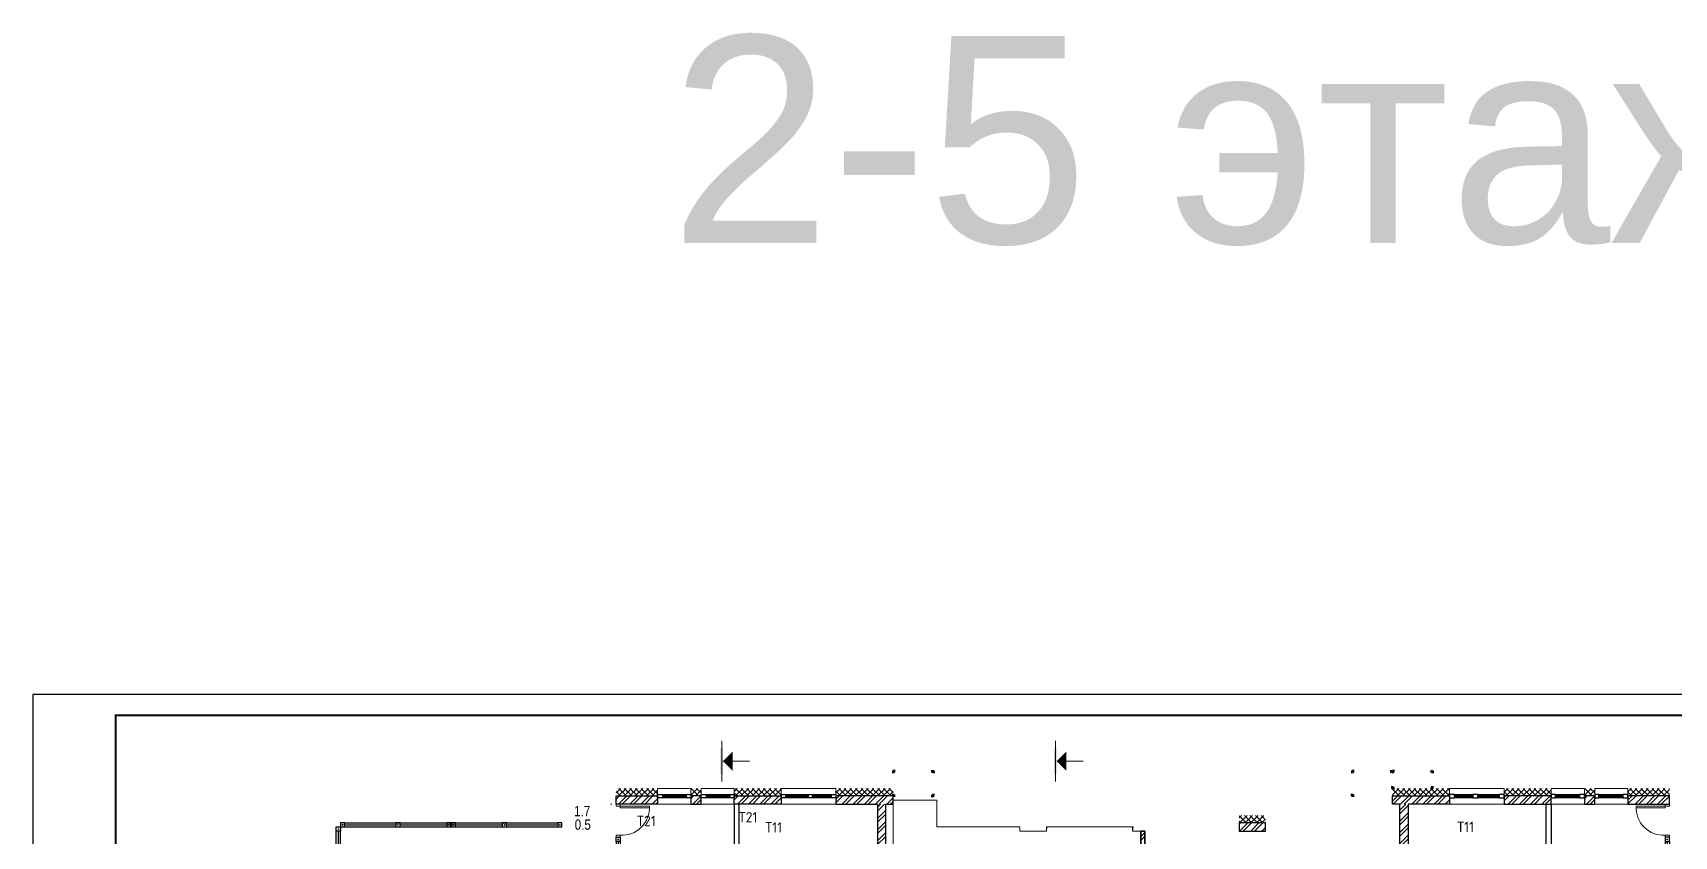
# Model space of a CAD drawing. Header units: millimetres. Extents: x -7566 to 51834, y -19356 to 38606.
# Drawn here: x -7566 to 32018, y 19227 to 38606 of the extents above; entities that cross this region are included whole.
import ezdxf

# ---------------------------------------------------------------- set-up
doc = ezdxf.new("R2010")
doc.units = ezdxf.units.MM
for name, color, linetype, lineweight in [('++++обратка', 5, 'Continuous', 30), ('++ОВ Надписи', 7, 'Continuous', 20), ('000-ANNOTATION', 142, 'Continuous', 9), ('_floor', 7, 'Continuous', 15), ('окна', 150, 'Continuous', 20), ('РП-АР_Площадь', 3, 'Continuous', 30), ('стена', 7, 'Continuous', 53), ('СТЕНЫ', 250, 'Continuous', 35), ('текст', 224, 'Continuous', 25), ('штрих', 252, 'Continuous', 9)]:
    doc.layers.add(name, color=color, linetype=linetype, lineweight=lineweight)
doc.layers.get('++++обратка').off()
doc.styles.add('arial', font='arial.ttf')
doc.styles.add('GOST Common_I', font='', dxfattribs={"height": 200})
doc.styles.add('GOST-2.304_Type-B', font='arial.ttf')
doc.styles.get('GOST Common_I').set_extended_font_data('GOST Common')
pattern_1 = [(45, (-1439001.53, 662289.25), (-67.351921, 67.351921), []), (135, (-1439001.53, 662289.25), (-67.351921, -67.351921), [])]
pattern_2 = [(45, (-1168187.17, 40439.9), (-134.70384, 134.70384), []), (45, (-1168097.37, 40439.9), (-134.70384, 134.70384), [])]
pattern_3 = [(45, (-2817606.97, 1191562.8), (-134.703842, 134.703842), []), (45, (-2817517.17, 1191562.8), (-134.703842, 134.703842), [])]
pattern_4 = [(45, (-1440555.53, 662290.04), (-67.351921, 67.351921), []), (135, (-1440555.53, 662290.04), (-67.351921, -67.351921), [])]
pattern_5 = [(45, (-2079302.39, 508865.32), (-134.703842, 134.703842), []), (45, (-2079212.59, 508865.32), (-134.703842, 134.703842), [])]
pattern_6 = [(45, (-1440606.53, 662290.04), (-67.351921, 67.351921), []), (135, (-1440606.53, 662290.04), (-67.351921, -67.351921), [])]
pattern_7 = [(45, (-1168187.17, 40439.89), (-67.351921, 67.351921), []), (135, (-1168187.17, 40439.89), (-67.351921, -67.351921), [])]

# ---------------------------------------------------------------- blocks, each defined once
blk = doc.blocks.new('рараврв')
at = {"color": 150, "lineweight": 30, "ltscale": 20}
blk.add_line((434909, 547621), (434909, 548442), dxfattribs=at)
for points in [[(434809, 547521), (434809, 548542)], [(434859, 547621), (434859, 548442)]]:
    blk.add_lwpolyline(points, dxfattribs=at)
at = {"color": 184, "lineweight": 30, "ltscale": 20}
for points in [[(434809, 548442), (434809, 548542), (434909, 548542), (434909, 548442), (434809, 548442)], [(434809, 547521), (434809, 547621), (434909, 547621), (434909, 547521), (434809, 547521)], [(434809, 547521), (434809, 547621), (434909, 547621), (434909, 547521), (434809, 547521)]]:
    blk.add_lwpolyline(points, dxfattribs=at)
at = {"color": 1, "lineweight": 30}
for p in [(434859, 548492), (434859, 547571)]:
    blk.add_point(p, dxfattribs=at)
blk = doc.blocks.new('правпвпы')
at = {"color": 150, "lineweight": 30, "ltscale": 20}
for p, q in [((435009, 548642), (437584, 548642)), ((436347, 548592), (437584, 548592))]:
    blk.add_line(p, q, dxfattribs=at)
at = {"color": 184, "lineweight": 30, "ltscale": 20}
for points in [[(435009, 548642), (434909, 548642), (434909, 548542), (435009, 548542), (435009, 548642)], [(436347, 548642), (436247, 548642), (436247, 548542), (436347, 548542), (436347, 548642)], [(437684, 548642), (437584, 548642), (437584, 548542), (437684, 548542), (437684, 548642)]]:
    blk.add_lwpolyline(points, dxfattribs=at)
at = {"color": 150, "lineweight": 30, "ltscale": 20}
for points in [[(435009, 548642), (437584, 548642)], [(435009, 548592), (436247, 548592)], [(435009, 548542), (437584, 548542)]]:
    blk.add_lwpolyline(points, dxfattribs=at)
at = {"color": 1, "lineweight": 30}
for p in [(434959, 548592), (436297, 548592), (437634, 548592)]:
    blk.add_point(p, dxfattribs=at)
blk = doc.blocks.new('D_800')
at = {"color": 251, "true_color": 0x4f5a69}
for p, q in [((90, 800), (50, 800)), ((50, 800), (50, 100)), ((90, 100), (90, 800)), ((0, 0), (0, 100)), ((0, 100), (50, 100)), ((50, 0), (0, 0)), ((50, 100), (90, 100)), ((50, 100), (50, 0)), ((800, 100), (750, 100)), ((750, 100), (750, 0)), ((750, 0), (800, 0)), ((800, 0), (800, 100))]:
    blk.add_line(p, q, dxfattribs=at)
blk.add_arc((88, 138), 663, 356.7488, 93.2512, dxfattribs=at)
blk = doc.blocks.new('ппу')
at = {"color": 184, "lineweight": 30, "ltscale": 20}
for points in [[(441409, 548292), (441409, 548192), (441309, 548192), (441309, 548292), (441409, 548292)], [(441409, 547472), (441409, 547572), (441309, 547572), (441309, 547472), (441409, 547472)]]:
    blk.add_lwpolyline(points, dxfattribs=at)
at = {"color": 170, "lineweight": 30, "ltscale": 20}
for points in [[(441309, 548192), (441309, 547572)], [(441359, 548192), (441359, 547572)], [(441409, 548192), (441409, 547572)]]:
    blk.add_lwpolyline(points, dxfattribs=at)
at = {"color": 1, "lineweight": 30}
for p in [(441359, 548243), (441359, 547521)]:
    blk.add_point(p, dxfattribs=at)
at = {"layer": 'окна', "color": 16, "lineweight": 9, "ltscale": 110, "rotation": 270}
blk.add_blockref('D_800', (441309, 549092), dxfattribs=at)
blk.add_blockref('D_800', (441309, 549092), dxfattribs=at)
blk = doc.blocks.new('паравв')
at = {"layer": 'окна', "color": 252, "lineweight": 9}
for p, q in [((444202, 550080), (443502, 550080)), ((444202, 550000), (443502, 550000))]:
    blk.add_line(p, q, dxfattribs=at)
at = {"layer": 'окна', "lineweight": 40}
for p, q in [((444202, 550050), (443622, 550050)), ((444202, 550030), (443622, 550030))]:
    blk.add_line(p, q, dxfattribs=at)
at = {"layer": 'окна', "color": 252, "lineweight": 30}
for p, q in [((444202, 550080), (444302, 550080)), ((444202, 550000), (444202, 550080)), ((444302, 550000), (444202, 550000)), ((444302, 550080), (444302, 550000))]:
    blk.add_line(p, q, dxfattribs=at)
blk.add_lwpolyline([(443502, 550080), (443622, 550080), (443622, 550000), (443502, 550000)], close=True, dxfattribs=at)
at = {"layer": 'СТЕНЫ', "lineweight": 9, "ltscale": 20}
blk.add_line((444302, 550220), (444302, 549849), dxfattribs=at)
blk.add_lwpolyline([(443502, 549850), (444302, 549850), (444302, 550230), (443502, 550230)], close=True, dxfattribs=at)
blk = doc.blocks.new('пквркуру')
at = {"layer": 'окна', "color": 252, "lineweight": 30}
for points in [[(445540, 550024), (445660, 550024), (445660, 549944), (445540, 549944)], [(446179, 550024), (446299, 550024), (446299, 549944), (446179, 549944)], [(446740, 550024), (446860, 550024), (446860, 549944), (446740, 549944)]]:
    blk.add_lwpolyline(points, close=True, dxfattribs=at)
at = {"layer": 'окна', "color": 252, "lineweight": 9}
for points in [[(445660, 550024), (446179, 550024), (446179, 549944), (445660, 549944)], [(446299, 550024), (446740, 550024), (446740, 549944), (446299, 549944)]]:
    blk.add_lwpolyline(points, close=True, dxfattribs=at)
at = {"layer": 'окна', "lineweight": 40}
for points in [[(446179, 549974), (445660, 549974), (445660, 549994), (446179, 549994)], [(446740, 549974), (446299, 549974), (446299, 549994), (446740, 549994)]]:
    blk.add_lwpolyline(points, close=True, dxfattribs=at)
at = {"layer": 'СТЕНЫ', "lineweight": 9, "ltscale": 20}
blk.add_lwpolyline([(445540, 549794), (446860, 549794), (446860, 550174), (445540, 550174)], close=True, dxfattribs=at)
blk = doc.blocks.new('89898989')
at = {"layer": 'стена', "lineweight": 9, "true_color": 0x939598}
h = blk.add_hatch(dxfattribs=at)
h.set_pattern_fill('ANSI32', color=252, scale=20)
h.set_pattern_definition(pattern_5)
edge = h.paths.add_edge_path()
edge.add_line((-725628.7, 589732.2), (-725628.7, 589532.2))
edge.add_line((-725628.7, 589532.2), (-726884.6, 589532.2))
edge.add_line((-726628.8, 589532.2), (-726628.8, 589732.2))
edge.add_line((-726628.8, 589732.2), (-725628.7, 589732.2))
h = blk.add_hatch(dxfattribs=at)
h.set_pattern_fill('ANSI32', color=252, scale=20)
h.set_pattern_definition(pattern_2)
h.paths.add_polyline_path([(-724828.8, 589531.8), (-724578.8, 589531.8), (-724578.8, 589731.8), (-724828.8, 589731.8)])
h = blk.add_hatch(dxfattribs=at)
h.set_pattern_fill('ANSI32', color=252, scale=20)
h.set_pattern_definition(pattern_2)
h.paths.add_polyline_path([(-722647.4, 589531.4), (-723778.8, 589531.8), (-723778.8, 589731.8), (-722647.4, 589731.4)])
h = blk.add_hatch(dxfattribs=at)
h.set_pattern_fill('ANSI32', color=252, scale=20)
h.set_pattern_definition(pattern_5)
h.paths.add_polyline_path([(-719948.4, 589532.2), (-719948.4, 589732.2), (-721327.5, 589732.2), (-721327.5, 589532.2)])
h = blk.add_hatch(dxfattribs=at)
h.set_pattern_fill('ANSI32', color=252, scale=20)
h.set_pattern_definition(pattern_3)
h.paths.add_polyline_path([(-720328.4, 587781.4), (-720128.4, 587781.4), (-720128.3, 589531.8), (-720328.3, 589531.8)])
h = blk.add_hatch(dxfattribs=at)
h.set_pattern_fill('ANSI32', color=252, scale=20)
h.set_pattern_definition(pattern_5)
h.paths.add_polyline_path([(-707908.3, 589532.2), (-707908.3, 589732.2), (-706529.4, 589732.2), (-706529.4, 589532.2)])
h = blk.add_hatch(dxfattribs=at)
h.set_pattern_fill('ANSI32', color=252, scale=20)
h.set_pattern_definition(pattern_3)
h.paths.add_polyline_path([(-707528.4, 587781.4), (-707728.4, 587781.4), (-707728.4, 589531.8), (-707528.4, 589531.8)])
h = blk.add_hatch(dxfattribs=at)
h.set_pattern_fill('ANSI32', color=252, scale=20)
h.set_pattern_definition(pattern_2)
h.paths.add_polyline_path([(-705209.4, 589531.4), (-704077.9, 589531.8), (-704077.9, 589731.8), (-705209.4, 589731.4)])
h = blk.add_hatch(dxfattribs=at)
h.set_pattern_fill('ANSI32', color=252, scale=20)
h.set_pattern_definition(pattern_2)
h.paths.add_polyline_path([(-703277.9, 589531.4), (-703028, 589531.4), (-703028, 589731.8), (-703277.9, 589731.8)])
h = blk.add_hatch(dxfattribs=at)
h.set_pattern_fill('ANSI32', color=252, scale=20)
h.set_pattern_definition(pattern_5)
edge = h.paths.add_edge_path()
edge.add_line((-702228, 589732.2), (-702228, 589532.2))
edge.add_line((-702228, 589532.2), (-700972.1, 589532.2))
edge.add_line((-701228, 589532.2), (-701228, 589732.2))
edge.add_line((-701228, 589732.2), (-702228, 589732.2))
h = blk.add_hatch(dxfattribs=at)
h.set_pattern_fill('ANSI32', color=252, scale=20)
h.set_pattern_definition(pattern_5)
h.paths.add_polyline_path([(-710965.5, 588881.3), (-710965.5, 589081.3), (-711605.5, 589081.3), (-711605.5, 588881.3)])
h = blk.add_hatch(dxfattribs=at)
h.set_pattern_fill('ANSI32', color=252, scale=20)
h.set_pattern_definition([(45, (-2769057.12, 1176482.54), (-134.703842, 134.703842), []), (45, (-2768967.32, 1176482.54), (-134.703842, 134.703842), [])])
edge = h.paths.add_edge_path()
edge.add_line((-713878.4, 587731.4), (-713878.2, 588881.3))
edge.add_line((-713878.2, 588881.3), (-713978.2, 588881.3))
edge.add_line((-713978.2, 588881.3), (-713978.4, 587831.4))
edge.add_line((-713978.4, 587831.4), (-713878.3, 587831.4))
at = {"layer": 'штрих', "lineweight": 5, "ltscale": 20, "true_color": 0x939598}
h = blk.add_hatch(dxfattribs=at)
h.set_pattern_fill('ANSI37', color=252, scale=30)
h.set_pattern_definition(pattern_6)
h.paths.add_polyline_path([(-725628.7, 589912.2), (-726628.8, 589912.2), (-726628.8, 589732.2), (-725628.7, 589732.2)])
h = blk.add_hatch(dxfattribs=at)
h.set_pattern_fill('ANSI37', color=252, scale=30)
h.set_pattern_definition(pattern_7)
h.paths.add_polyline_path([(-724578.8, 589731.8), (-724828.8, 589731.8), (-724828.8, 589911.7), (-724578.8, 589911.7)])
h = blk.add_hatch(dxfattribs=at)
h.set_pattern_fill('ANSI37', color=252, scale=30)
h.set_pattern_definition(pattern_1)
edge = h.paths.add_edge_path()
edge.add_line((-722647.4, 589731.4), (-722647.4, 589911.4))
edge.add_line((-722647.4, 589911.4), (-723778.8, 589911.4))
edge.add_line((-723778.8, 589911.4), (-723778.8, 589731.4))
edge.add_line((-723778.8, 589731.4), (-722647.5, 589731.4))
h = blk.add_hatch(dxfattribs=at)
h.set_pattern_fill('ANSI37', color=252, scale=30)
h.set_pattern_definition(pattern_4)
edge = h.paths.add_edge_path()
edge.add_line((-719948.4, 589732.2), (-721327.4, 589732.2))
edge.add_line((-721327.4, 589732.2), (-721327.4, 589912.2))
edge.add_line((-721327.4, 589912.2), (-719948.4, 589912.2))
edge.add_line((-719948.4, 589912.2), (-719948.4, 589732.2))
h = blk.add_hatch(dxfattribs=at)
h.set_pattern_fill('ANSI37', color=252, scale=30)
h.set_pattern_definition(pattern_4)
h.paths.add_polyline_path([(-707908.3, 589732.2), (-706529.4, 589732.2), (-706529.4, 589912.2), (-707908.3, 589912.2)])
h = blk.add_hatch(dxfattribs=at)
h.set_pattern_fill('ANSI37', color=252, scale=30)
h.set_pattern_definition(pattern_1)
edge = h.paths.add_edge_path()
edge.add_line((-705209.4, 589731.4), (-705209.4, 589911.4))
edge.add_line((-704908.7, 589911.4), (-703971.7, 589911.4))
edge.add_line((-704077.9, 589911.4), (-704077.9, 589731.4))
edge.add_line((-704077.9, 589731.4), (-705209.4, 589731.4))
h = blk.add_hatch(dxfattribs=at)
h.set_pattern_fill('ANSI37', color=252, scale=30)
h.set_pattern_definition(pattern_7)
h.paths.add_polyline_path([(-703277.9, 589911.7), (-703028, 589911.7), (-703028, 589731.8), (-703277.9, 589731.8)])
h = blk.add_hatch(dxfattribs=at)
h.set_pattern_fill('ANSI37', color=252, scale=30)
h.set_pattern_definition(pattern_6)
h.paths.add_polyline_path([(-702228, 589912.2), (-701228, 589912.2), (-701228, 589732.2), (-702228, 589732.2)])
h = blk.add_hatch(dxfattribs=at)
h.set_pattern_fill('ANSI37', color=252, scale=30)
h.set_pattern_definition([(45, (-1162901.37, 40439.89), (-67.351921, 67.351921), []), (135, (-1162901.37, 40439.89), (-67.351921, -67.351921), [])])
h.paths.add_polyline_path([(-711605.5, 589261.3), (-710965.5, 589261.3), (-710965.5, 589081.3), (-711605.5, 589081.3)])
at = {"layer": '000-ANNOTATION', "color": 252, "ltscale": 50, "true_color": 0x939598}
for p, q in [((-724081.9, 591056.7), (-724081.9, 590079.9)), ((-716032.4, 591056.7), (-716032.4, 590079.9))]:
    blk.add_line(p, q, dxfattribs=at)
for points in [[(-724053.1, 590568.3), (-723411.7, 590568.3)], [(-716003.5, 590568.3), (-715362.1, 590568.3)]]:
    blk.add_lwpolyline(points, dxfattribs=at)
for points in [[(-724053.1, 590880.2), (-724119.8, 590880.2), (-724053.1, 590256.5), (-724119.8, 590256.5)], [(-724053.1, 590568.3), (-723819.2, 590334.5), (-723819.2, 590802.2)], [(-716003.5, 590880.2), (-716070.2, 590880.2), (-716003.5, 590256.5), (-716070.2, 590256.5)], [(-716003.5, 590568.3), (-715769.7, 590334.5), (-715769.7, 590802.2)]]:
    blk.add_solid(points, dxfattribs=at)
at = {"layer": '_floor', "color": 252, "lineweight": 53, "ltscale": 20, "true_color": 0x939598}
for points in [[(-719898.4, 590331.4), (-719948.4, 590331.4), (-719948.4, 590281.4)], [(-719028.5, 590331.4), (-718978.5, 590331.4), (-718978.5, 590281.4)], [(-708828.2, 590331.4), (-708878.2, 590331.4), (-708878.2, 590281.4)], [(-707958.4, 590331.4), (-707908.4, 590331.4), (-707908.4, 590281.4)], [(-707858.4, 590331.4), (-707908.4, 590331.4), (-707908.4, 590281.4)], [(-706988.5, 590331.4), (-706938.5, 590331.4), (-706938.5, 590281.4)], [(-707858.4, 589912.2), (-707908.4, 589912.2), (-707908.4, 589962.2)], [(-706988.5, 589912.2), (-706938.5, 589912.2), (-706938.5, 589962.2)], [(-719898.4, 589729.7), (-719948.4, 589729.7), (-719948.4, 589779.7)], [(-719028.5, 589729.7), (-718978.5, 589729.7), (-718978.5, 589779.7)], [(-708828.2, 589729.7), (-708878.2, 589729.7), (-708878.2, 589779.7)]]:
    blk.add_lwpolyline(points, dxfattribs=at)
at = {"layer": 'окна', "color": 252, "lineweight": 9, "ltscale": 110, "true_color": 0x939598}
blk.add_line((-705209.4, 589531.4), (-705209.4, 589881.4), dxfattribs=at)
blk.add_line((-705209.4, 589531.4), (-705209.4, 589881.4), dxfattribs=at)
at = {"layer": 'РП-АР_Площадь', "color": 252, "lineweight": 5, "ltscale": 20, "true_color": 0x939598}
for points in [[(-719948.3, 587881.4), (-719948.4, 589629.7), (-718894.6, 589629.8), (-718894.6, 588981.3), (-716891.2, 588981.6), (-716891.2, 588881.3), (-716251.2, 588881.3), (-716251.2, 588981.6), (-714175.2, 588981.6), (-714175.2, 588881.3), (-713978.5, 588881.4), (-713978.5, 587982.4), (-714508, 587982.1), (-714508, 587881.6), (-719948.3, 587881.6)], [(-719948.4, 589629.7), (-718894.6, 589629.7), (-718894.6, 588981.3), (-716891.2, 588981.3), (-716891.2, 588881.3), (-716251.2, 588881.3), (-716241.2, 588981.6), (-714155.9, 588981.6), (-714175.2, 588881.3), (-713978.5, 588881.3), (-713978.4, 587982.4), (-714508, 587982.4), (-714507.9, 587881.6), (-719948.3, 587881.4), (-719948.4, 589629.7)]]:
    blk.add_lwpolyline(points, dxfattribs=at)
at = {"layer": 'стена', "color": 252, "lineweight": 30, "true_color": 0x939598}
for points in [[(-725628.7, 589532.2), (-726628.8, 589532.2), (-726628.8, 589732.2), (-725628.7, 589732.2)], [(-724828.8, 589531.8), (-724578.8, 589531.8), (-724578.8, 589731.8), (-724828.8, 589731.8)], [(-722647.4, 589531.4), (-723778.8, 589531.8), (-723778.8, 589731.8), (-722647.4, 589731.4)], [(-705209.4, 589531.4), (-704077.9, 589531.8), (-704077.9, 589731.8), (-705209.4, 589731.4)], [(-703277.9, 589531.4), (-703028, 589531.4), (-703028, 589731.8), (-703277.9, 589731.8)], [(-702228, 589532.2), (-701228, 589532.2), (-701228, 589732.2), (-702228, 589732.2)], [(-710965.5, 589081.3), (-711605.5, 589081.3), (-711605.5, 588881.3), (-710965.5, 588881.3)]]:
    blk.add_lwpolyline(points, close=True, dxfattribs=at)
for points in [[(-720128.3, 589532.2), (-719948.4, 589532.2), (-719948.4, 589732.2), (-721327.5, 589732.2), (-721327.5, 589532.2), (-720328.3, 589532.2)], [(-720328.3, 589532.2), (-720328.4, 587781.4), (-720128.4, 587781.4), (-720128.3, 589532.2)], [(-707728.4, 589532.2), (-707908.3, 589532.2), (-707908.3, 589732.2), (-706529.4, 589732.2), (-706529.4, 589532.2), (-707528.4, 589532.2)], [(-707528.4, 589532.2), (-707528.4, 587781.4), (-707728.4, 587781.4), (-707728.4, 589532.2)]]:
    blk.add_lwpolyline(points, dxfattribs=at)
at = {"layer": 'СТЕНЫ', "color": 252, "lineweight": 30, "true_color": 0x939598}
for points in [[(-723658.8, 584401.3), (-723368.7, 584401.3), (-723368.7, 584521.3), (-723658.8, 584521.3), (-723658.8, 589531.4), (-723778.8, 589531.4), (-723778.8, 584401.3), (-723658.8, 584401.3), (-723658, 584401.3)], [(-704197.9, 584401.3), (-704488.1, 584401.3), (-704488.1, 584521.3), (-704197.9, 584521.3), (-704197.9, 589531.4), (-704077.9, 589531.4), (-704077.9, 584401.3), (-704197.9, 584401.3), (-704198.7, 584401.3)]]:
    blk.add_lwpolyline(points, dxfattribs=at)
for points in [[(-713878.5, 588881.3), (-713878.4, 587831.4), (-713978.4, 587831.4), (-713978.5, 588881.3)], [(-713978.2, 588881.3), (-713978.4, 587831.4), (-713878.4, 587831.4), (-713878.2, 588881.3)]]:
    blk.add_lwpolyline(points, close=True, dxfattribs=at)
at = {"layer": 'стена', "color": 252, "lineweight": 30, "true_color": 0x939598}
for name, p in [('паравв', (-1169130.9, 39681.5)), ('паравв', (-1168081, 39681.3)), ('пквркуру', (-1168187.1, 39737.9))]:
    blk.add_blockref(name, p, dxfattribs=at)
at = {"layer": 'стена', "color": 252, "lineweight": 30, "true_color": 0x939598, "xscale": -1}
for name, p in [('пквркуру', (-259669.7, 39737.9)), ('паравв', (-259775.7, 39681.3)), ('паравв', (-258725.8, 39681.5))]:
    blk.add_blockref(name, p, dxfattribs=at)
at = {"layer": 'СТЕНЫ', "color": 252, "lineweight": 30, "true_color": 0x939598}
for name, p in [('ппу', (-1167937.2, 40439.9)), ('правпвпы', (-1168187.2, 40439.9)), ('правпвпы', (-1165622.2, 40439.9)), ('рараврв', (-1168187.2, 40439.9))]:
    blk.add_blockref(name, p, dxfattribs=at)
at = {"layer": 'СТЕНЫ', "color": 252, "lineweight": 30, "true_color": 0x939598, "xscale": -1}
blk.add_blockref('ппу', (-259919.5, 40439.9), dxfattribs=at)
at = {"layer": 'текст', "color": 252, "true_color": 0x939598, "style": 'arial', "width": 0.8}
for s, p in [('1.7', (-727639.7, 589240.4)), ('0.5', (-727627.9, 588913.8))]:
    blk.add_text(s, height=250, rotation=359.99989, dxfattribs=at).set_placement(p)

msp = doc.modelspace()

# ---------------------------------------------------------------- linework, layer by layer
msp.add_lwpolyline([(-7566, -19356), (51834, -19356), (51834, 22644), (-7566, 22644)], close=True)
at = {"const_width": 50}
msp.add_lwpolyline([(-5566, -18856), (51334, -18856), (51334, 22144), (-5566, 22144)], close=True, dxfattribs=at)

# ---------------------------------------------------------------- block references
at = {"layer": '++++обратка'}
msp.add_blockref('89898989', (733130, -569533), dxfattribs=at)

# ---------------------------------------------------------------- texts
at = {"layer": '++ОВ Надписи', "ltscale": 5, "char_height": 250, "width": 2075.75, "attachment_point": 8, "line_spacing_factor": 1.022761, "style": 'GOST Common_I'}
for s, insert in [('Т21', (9682, 19558)), ('Т21', (7231, 19468)), ('Т11', (10300, 19314)), ('Т11', (26988, 19325))]:
    msp.add_mtext(s, dxfattribs=dict(at, insert=insert))
at = {"style": 'GOST-2.304_Type-B'}
msp.add_text('2-5 этаж', height=5000, dxfattribs=at).set_placement((7798, 33532))

doc.saveas('drawing.dxf')
